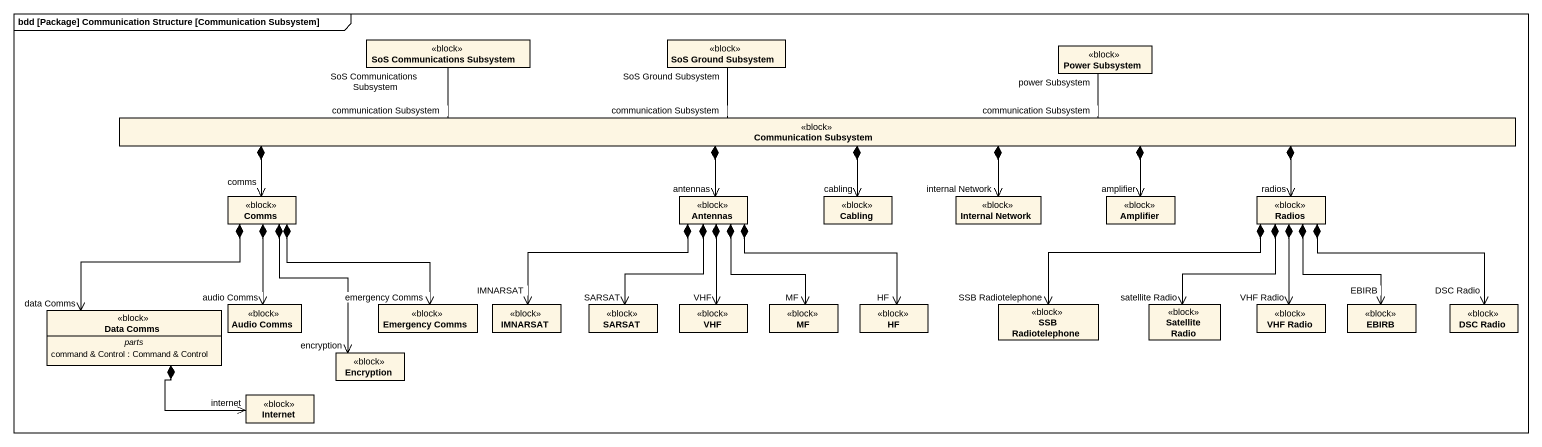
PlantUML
@startuml
mainframe bdd [Package] Communication Structure [Communication Subsystem]
hide circle
hide empty members
class "SoS Communications Subsystem" as SoS_Communications_Subsystem <<block>>
class "SoS Ground Subsystem" as SoS_Ground_Subsystem <<block>>
class "Power Subsystem" as Power_Subsystem <<block>>
class "Communication Subsystem" as Communication_Subsystem <<block>>
class Comms <<block>>
class Antennas <<block>>
class Cabling <<block>>
class "Internal Network" as Internal_Network <<block>>
class Amplifier <<block>>
class Radios <<block>>
class "Data Comms" as Data_Comms <<block>> {
  -- parts --
  command & Control : Command & Control
}
class "Audio Comms" as Audio_Comms <<block>>
class "Emergency Comms" as Emergency_Comms <<block>>
class IMNARSAT <<block>>
class SARSAT <<block>>
class VHF <<block>>
class MF <<block>>
class HF <<block>>
class "SSB Radiotelephone" as SSB_Radiotelephone <<block>>
class "Satellite Radio" as Satellite_Radio <<block>>
class "VHF Radio" as VHF_Radio <<block>>
class EBIRB <<block>>
class "DSC Radio" as DSC_Radio <<block>>
class Encryption <<block>>
class Internet <<block>>
SoS_Communications_Subsystem "SoS Communications Subsystem" -right- "communication Subsystem" Communication_Subsystem
SoS_Ground_Subsystem "SoS Ground Subsystem" -- "communication Subsystem" Communication_Subsystem
Power_Subsystem "power Subsystem" -left- "communication Subsystem" Communication_Subsystem
Communication_Subsystem *-left-> "comms" Comms
Communication_Subsystem *--> "antennas" Antennas
Communication_Subsystem *--> "cabling" Cabling
Communication_Subsystem *-right-> "internal Network" Internal_Network
Communication_Subsystem *-right-> "amplifier" Amplifier
Communication_Subsystem *-right-> "radios" Radios
Comms *--> "data Comms" Data_Comms
Comms *--> "audio Comms" Audio_Comms
Comms *--> "emergency Comms" Emergency_Comms
Comms *--> "encryption" Encryption
Antennas *-left-> "IMNARSAT" IMNARSAT
Antennas *--> "SARSAT" SARSAT
Antennas *--> "VHF" VHF
Antennas *--> "MF" MF
Antennas *--> "HF" HF
Radios *-left-> "SSB Radiotelephone" SSB_Radiotelephone
Radios *--> "satellite Radio" Satellite_Radio
Radios *--> "VHF Radio" VHF_Radio
Radios *--> "EBIRB" EBIRB
Radios *-right-> "DSC Radio" DSC_Radio
Data_Comms *-right-> "internet" Internet
@enduml
